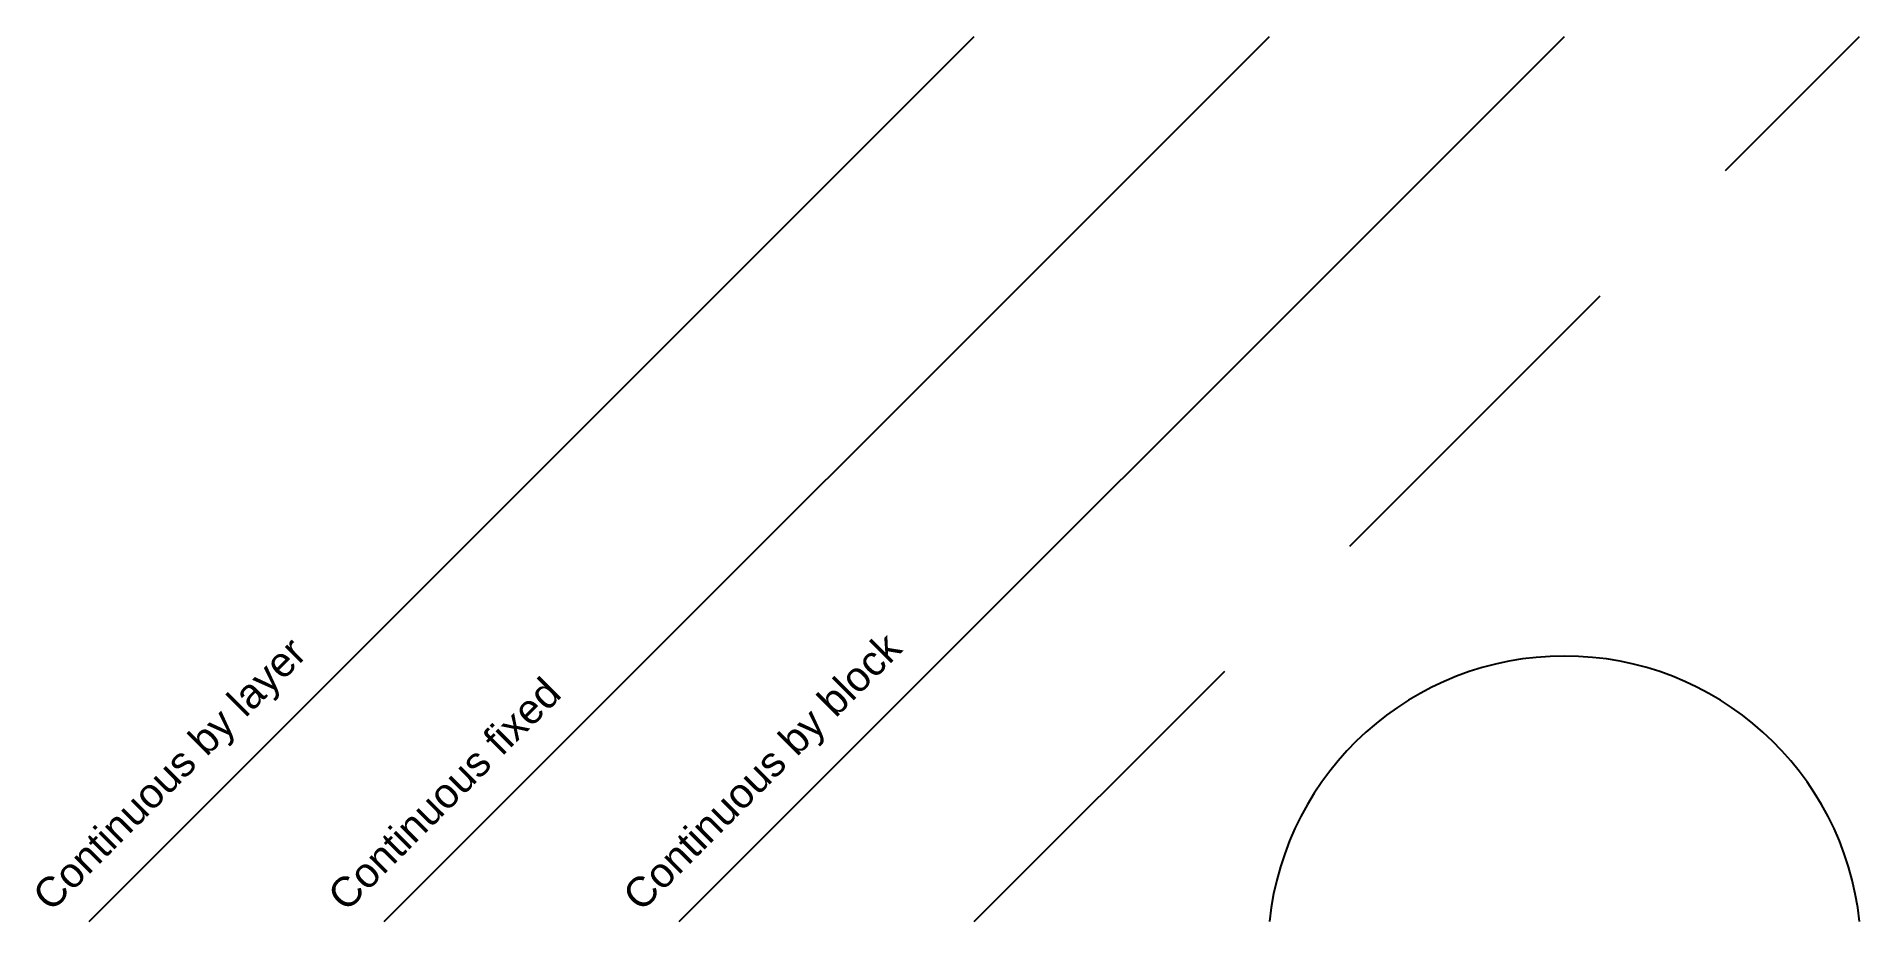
# Model space of a CAD drawing. Header units: millimetres. Extents: x 18.2 to 80, y 20 to 50.
import ezdxf

# ---------------------------------------------------------------- set-up
doc = ezdxf.new("R2010")
doc.units = ezdxf.units.MM
doc.linetypes.add('DASHED', pattern=[18, 12, -6])
doc.layers.get('0').update_dxf_attribs({"color": 178, "lineweight": 25, "true_color": 0x000000})
doc.styles.add('textstyle0', font='')
doc.styles.add('textstyle1', font='')
doc.styles.add('textstyle2', font='')
doc.styles.get('textstyle0').set_extended_font_data('Arial')
doc.styles.get('textstyle1').set_extended_font_data('Arial')
doc.styles.get('textstyle2').set_extended_font_data('Arial')

# ---------------------------------------------------------------- blocks, each defined once
blk = doc.blocks.new('block 1')
at = {"color": 0, "linetype": 'ByBlock', "lineweight": -2}
blk.add_line((0, 0), (30, 30), dxfattribs=at)

msp = doc.modelspace()

# ---------------------------------------------------------------- linework, layer by layer
msp.add_line((20, 20), (50, 50))
at = {"linetype": 'Continuous'}
msp.add_line((30, 20), (60, 50), dxfattribs=at)
at = {"linetype": 'DASHED'}
msp.add_line((50, 20), (80, 50), dxfattribs=at)
msp.add_arc((70, 18.944), 10.056, 6.02558, 173.97442)

# ---------------------------------------------------------------- block references
at = {"linetype": 'Continuous'}
msp.add_blockref('block 1', (40, 20), dxfattribs=at)

# ---------------------------------------------------------------- texts
at = {"char_height": 1, "attachment_point": 1, "rotation": 45}
for s, insert, style in [('Continuous by block', (38, 21), 'textstyle1'), ('Continuous by layer', (18, 21), 'textstyle0'), ('Continuous fixed', (28, 21), 'textstyle2')]:
    msp.add_mtext(s, dxfattribs=dict(at, insert=insert, style=style))

doc.saveas('drawing.dxf')
